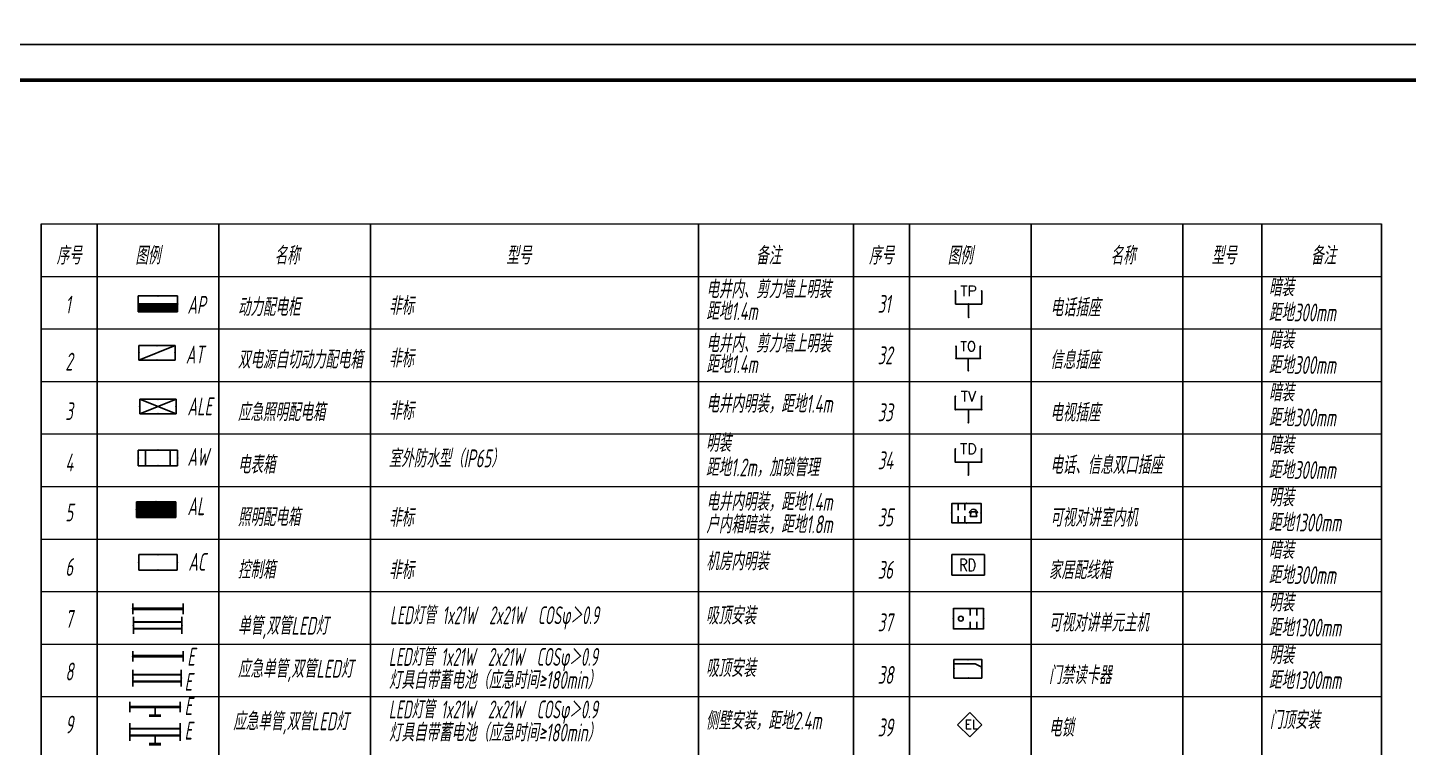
# Model space of a CAD drawing. Extents: x 3774419 to 4775970, y -926964 to 2266.
# Drawn here: x 4447821 to 4486547, y -649561 to -629379 of the extents above; entities that cross this region are included whole.
import ezdxf
from ezdxf.enums import TextEntityAlignment as Align

# ---------------------------------------------------------------- set-up
doc = ezdxf.new("R2010")
doc.units = 0
doc.header["$LTSCALE"] = 1000
doc.header["$MEASUREMENT"] = 0
doc.linetypes.add('CONTINOUS', pattern=[0])
doc.layers.get('0').update_dxf_attribs({"linetype": 'CONTINUOUS'})
for name, color, linetype in [('1-D2', 2, 'CONTINUOUS'), ('1-弱电', 3, 'CONTINUOUS'), ('1-弱电1', 3, 'CONTINUOUS'), ('EQUIP-安防', 3, 'CONTINUOUS'), ('EQUIP-照明', 3, 'CONTINUOUS'), ('EQUIP-箱柜', 3, 'CONTINUOUS'), ('EQUIP-通讯', 3, 'CONTINUOUS'), ('TK', 252, 'CONTINUOUS')]:
    doc.layers.add(name, color=color, linetype=linetype)
doc.layers.add('DIM', color=3, linetype='CONTINUOUS', lineweight=20)
doc.layers.add('图框', color=147, linetype='CONTINUOUS', lineweight=20)
doc.styles.add('1常用弱电', font='SIMPLEX.shx', dxfattribs={"width": 0.8, "height": 3.5, "bigfont": 'HZTXT.shx'})
doc.styles.add('_TCH_LABEL', font='COMPLEX', dxfattribs={"bigfont": 'GBCBIG'})
doc.styles.add('_TEL_DIM', font='SIMPLEX', dxfattribs={"width": 0.8, "height": 3.5, "bigfont": 'HZTXT'})
doc.styles.add('CM', font='complex', dxfattribs={"width": 0.75})
doc.styles.add('HZTXT', font='gbeitc.shx', dxfattribs={"width": 0.8, "height": 400, "bigfont": 'hztxt.shx'})
doc.styles.get("Standard").update_dxf_attribs({"font": 'gbenor.shx', "bigfont": 'gbcbig.shx'})

# ---------------------------------------------------------------- blocks, each defined once
blk = doc.blocks.new('$equip$00001674')
for p, q in [((-0.5, 0.499), (-0.5, 0.999)), ((0.5, 0.999), (0.5, 0.499)), ((0.5, 0.499), (-0.5, 0.499)), ((0, 0.5), (0, 0))]:
    blk.add_line(p, q)
for p in [(-0.5, 0.999), (0.5, 0.999), (-0.5, 0.499), (0, 0), (0.5, 0.499)]:
    blk.add_point(p)
at = {"style": '_TCH_LABEL', "flags": 8}
blk.add_attdef('$TEXT$', text='', height=0.4, dxfattribs=at).set_placement((0, 0.999), align=Align.MIDDLE_CENTER)
at = {"style": '_TCH_LABEL', "flags": 9}
blk.add_attdef('A', (0, 0), '', height=0.00002, dxfattribs=at)
blk = doc.blocks.new('$equip$00001382')
for p, q in [((-0.5, 0.499), (-0.5, 0.999)), ((0.5, 0.999), (0.5, 0.499)), ((0.5, 0.499), (-0.5, 0.499)), ((0, 0.5), (0, 0))]:
    blk.add_line(p, q)
for p in [(-0.5, 0.999), (0.5, 0.999), (0, 0.499), (0, 0)]:
    blk.add_point(p)
at = {"style": '_TCH_LABEL', "flags": 8}
blk.add_attdef('$TEXT$', text='', height=0.4, dxfattribs=at).set_placement((0, 0.999), align=Align.MIDDLE_CENTER)
at = {"style": '_TCH_LABEL', "flags": 9}
blk.add_attdef('A', (0, 0), '', height=0.00002, dxfattribs=at)
blk = doc.blocks.new('$equip$00001847')
for p, q in [((-0.5, 0.499), (-0.5, 0.999)), ((0.5, 0.999), (0.5, 0.499)), ((0.5, 0.499), (-0.5, 0.499)), ((0, 0.5), (0, 0))]:
    blk.add_line(p, q)
for p in [(-0.5, 0.999), (0.5, 0.999), (-0.5, 0.499), (0, 0), (0.5, 0.499)]:
    blk.add_point(p)
at = {"color": 7, "style": '_TEL_DIM'}
blk.add_attdef('$TEXT$', text='', height=0.4, dxfattribs=at).set_placement((0, 0.999), align=Align.MIDDLE_CENTER)
at = {"color": 7, "style": '_TEL_DIM', "flags": 1}
blk.add_attdef('A', text='', height=0.00002, dxfattribs=at).set_placement((0, 0), align=Align.MIDDLE_CENTER)
blk = doc.blocks.new('$equip$00002647')
at = {"linetype": 'Continuous'}
for p, q in [((-0.63, -0.415), (-0.63, 0.415)), ((-0.63, -0.415), (-0.63, 0.415)), ((-0.63, 0.415), (0.62, 0.415)), ((0.066, 0.129), (0.066, 0.415)), ((0.345, 0.129), (0.345, 0.415)), ((0.62, 0.415), (0.62, -0.415)), ((0.62, -0.415), (-0.63, -0.415)), ((0.066, -0.415), (0.066, -0.129)), ((0.345, -0.415), (0.345, -0.129))]:
    blk.add_line(p, q, dxfattribs=at)
at = {"const_width": 0.05}
blk.add_lwpolyline([(-0.63, 0.415), (0.62, 0.415), (0.62, -0.415), (-0.63, -0.415), (-0.63, 0.415), (0.62, 0.415)], dxfattribs=at)
at = {"linetype": 'Continuous'}
for start, end in [(0, 180), (180, 0)]:
    blk.add_arc((-0.32, 0), 0.1, start, end, dxfattribs=at)
at = {"color": 1}
for p in [(-0.63, 0), (-0.005, 0.415), (0.62, 0), (-0.005, -0.415)]:
    blk.add_point(p, dxfattribs=at)
at = {"color": 7, "style": '_TEL_DIM', "flags": 1}
blk.add_attdef('A', text='', height=0.000025, dxfattribs=at).set_placement((0, 0), align=Align.MIDDLE_CENTER)
blk = doc.blocks.new('A$C61097B59')
at = {"layer": '1-D2'}
for p, q in [((-88, 338), (-88, 0)), ((447, 338), (-88, 338)), ((447, 0), (447, 338)), ((-88, 0), (447, 0))]:
    blk.add_line(p, q, dxfattribs=at)
at = {"layer": '1-D2', "linetype": 'Continuous', "style": 'CM', "width": 0.75}
blk.add_text('RD', height=204, dxfattribs=at).set_placement((31, 63))
blk = doc.blocks.new('3电锁')
at = {"layer": '1-弱电1'}
for p, q in [((0, 743), (-372, 372)), ((372, 372), (0, 743)), ((-372, 372), (0, 0)), ((0, 0), (372, 372))]:
    blk.add_line(p, q, dxfattribs=at)
at = {"layer": '1-弱电1', "style": '1常用弱电'}
blk.add_text('EL', height=277.7, dxfattribs=at).set_placement((-160, 247))
blk = doc.blocks.new('$equip$00002628')
at = {"linetype": 'Continuous'}
for p, q in [((-0.625, 0.415), (0.625, 0.415)), ((-0.625, -0.415), (-0.625, 0.415)), ((-0.472, 0.01), (-0.409, 0.01)), ((-0.446, -0.138), (-0.395, 0.058)), ((-0.395, 0.058), (-0.395, 0.058)), ((-0.395, 0.058), (-0.206, 0.058)), ((-0.206, 0.058), (-0.155, -0.138)), ((-0.191, 0.01), (-0.129, 0.01)), ((0.071, 0.129), (0.071, 0.415)), ((0.35, 0.129), (0.35, 0.415)), ((0.625, 0.415), (0.625, -0.415)), ((0.625, -0.415), (-0.625, -0.415)), ((-0.155, -0.138), (-0.446, -0.138)), ((0.071, -0.415), (0.071, -0.129)), ((0.35, -0.415), (0.35, -0.129))]:
    blk.add_line(p, q, dxfattribs=at)
at = {"const_width": 0.04}
blk.add_lwpolyline([(-0.625, 0.415), (0.625, 0.415), (0.625, -0.415), (-0.625, -0.415), (-0.625, 0.415), (0.625, 0.415)], dxfattribs=at)
at = {"linetype": 'Continuous'}
blk.add_arc((-0.3, -0.011), 0.173, 6.98974, 173.01026, dxfattribs=at)
for p in [(-0.625, 0), (0, 0.415), (0, -0.415), (0.625, 0)]:
    blk.add_point(p)
at = {"color": 7, "style": '_TEL_DIM', "flags": 1}
blk.add_attdef('A', text='', height=0.000025, dxfattribs=at).set_placement((0, 0), align=Align.MIDDLE_CENTER)
blk = doc.blocks.new('$equip$00002617')
for p, q in [((0.625, 0.415), (-0.625, 0.415)), ((-0.625, 0.415), (-0.625, -0.415)), ((-0.625, 0.215), (0.325, 0.215)), ((0.325, 0.215), (0.625, 0.075)), ((0.625, -0.415), (0.625, 0.415)), ((-0.625, -0.415), (0.625, -0.415))]:
    blk.add_line(p, q)
at = {"linetype": 'Continuous', "const_width": 0.04}
blk.add_lwpolyline([(-0.625, 0.415), (0.625, 0.415), (0.625, -0.415), (-0.625, -0.415)], close=True, dxfattribs=at)
at = {"color": 1}
for p in [(-0.625, 0), (0, 0.415), (0.625, 0), (0.018, -0.415)]:
    blk.add_point(p, dxfattribs=at)
at = {"color": 7, "style": '_TEL_DIM', "flags": 1}
blk.add_attdef('A', text='', height=0.000025, dxfattribs=at).set_placement((0, 0), align=Align.MIDDLE_CENTER)
blk = doc.blocks.new('$equip$00001159')
for p, q in [((-1.2, 0.25), (-1.2, -0.25)), ((-1.2, 0), (1.2, 0)), ((1.2, 0.25), (1.2, -0.25))]:
    blk.add_line(p, q)
at = {"const_width": 0.14}
blk.add_lwpolyline([(-1.2, 0), (1.2, 0)], dxfattribs=at)
at = {"layer": 'EQUIP-照明'}
for p in [(-1.2, 0), (0, 0), (1.2, 0)]:
    blk.add_point(p, dxfattribs=at)
at = {"layer": 'EQUIP-照明', "flags": 9}
blk.add_attdef('A', (0, 0), '', height=0.00002, dxfattribs=at)
blk = doc.blocks.new('$equip$00001160')
for p, q in [((-1.2, 0.417), (-1.2, -0.417)), ((-1.2, 0.167), (1.2, 0.167)), ((1.2, 0.417), (1.2, -0.417)), ((-1.2, -0.167), (1.2, -0.167))]:
    blk.add_line(p, q)
at = {"const_width": 0.1}
for points in [[(-1.2, 0.167), (1.2, 0.167)], [(-1.2, -0.167), (1.2, -0.167)]]:
    blk.add_lwpolyline(points, dxfattribs=at)
at = {"layer": 'EQUIP-照明'}
for p in [(-1.2, 0), (0, 0.167), (1.2, 0), (0, -0.167)]:
    blk.add_point(p, dxfattribs=at)
at = {"layer": 'EQUIP-照明', "flags": 9}
blk.add_attdef('A', (0, 0), '', height=0.00002, dxfattribs=at)
blk = doc.blocks.new('$equip$00001165')
for p, q in [((-1.2, 0.995), (-1.2, 0.162)), ((-1.2, 0.745), (1.2, 0.745)), ((1.2, 0.995), (1.2, 0.162)), ((-1.2, 0.412), (1.2, 0.412)), ((0, 0.412), (0, 0))]:
    blk.add_line(p, q)
for points, const_width in [([(-1.2, 0.745), (1.2, 0.745)], 0.1), ([(-1.2, 0.412), (1.2, 0.412)], 0.1), ([(-0.282, 0), (0.282, 0)], 0.14)]:
    blk.add_lwpolyline(points, dxfattribs=dict(const_width=const_width))
for p in [(0, 0.745), (-1.2, 0.579), (0, 0), (1.2, 0.579)]:
    blk.add_point(p)
at = {"flags": 9}
blk.add_attdef('A', (0, 0), '', height=0.00002, dxfattribs=at)
blk = doc.blocks.new('$equip$00001164')
for p, q in [((-1.2, 0.662), (-1.2, 0.162)), ((1.2, 0.662), (1.2, 0.162)), ((-1.2, 0.412), (1.2, 0.412)), ((0, 0.412), (0, 0)), ((0, 0), (0, 0))]:
    blk.add_line(p, q)
at = {"const_width": 0.14}
for points in [[(-1.2, 0.412), (1.2, 0.412)], [(-0.282, 0), (0.282, 0)]]:
    blk.add_lwpolyline(points, dxfattribs=at)
for p in [(-1.2, 0.412), (0, 0.412), (0, 0), (1.2, 0.412)]:
    blk.add_point(p)
at = {"flags": 9}
blk.add_attdef('A', (0, 0), '', height=0.00002, dxfattribs=at)
blk = doc.blocks.new('$equip$00001428')
for p, q in [((0.75, 0.6), (-0.75, 0.6)), ((-0.75, 0.6), (-0.75, 0)), ((-0.469, 0.6), (-0.469, 0)), ((0.469, 0.6), (0.469, 0)), ((0.75, 0), (0.75, 0.6)), ((-0.75, 0), (0.75, 0))]:
    blk.add_line(p, q)
for p in [(0, 0.6), (-0.75, 0.3), (0, 0), (0.75, 0.3)]:
    blk.add_point(p)
at = {"style": '_TCH_LABEL', "flags": 9}
blk.add_attdef('A', (0, 0), '', height=0.00002, dxfattribs=at)
blk = doc.blocks.new('*X10')
at = {"color": 0}
for p, q in [((-250, 33), (-183, 100)), ((-250, 68), (-218, 100)), ((-247, 0), (-147, 100)), ((-212, 0), (-112, 100)), ((-177, 0), (-77, 100)), ((-141, 0), (-41, 100)), ((-106, 0), (-6, 100)), ((-71, 0), (29, 100)), ((-35, 0), (65, 100)), ((0, 0), (100, 100)), ((35, 0), (135, 100)), ((71, 0), (171, 100)), ((106, 0), (206, 100)), ((141, 0), (241, 100)), ((177, 0), (250, 73)), ((212, 0), (250, 38)), ((247, 0), (250, 3))]:
    blk.add_line(p, q, dxfattribs=at)
blk = doc.blocks.new('$equip$00001414')
for p, q in [((0.75, 0.6), (-0.75, 0.6)), ((-0.75, 0.6), (-0.75, 0)), ((0.75, 0), (0.75, 0.6)), ((-0.75, 0.3), (0.75, 0.3)), ((-0.75, 0), (0.75, 0))]:
    blk.add_line(p, q)
at = {"const_width": 0.3}
blk.add_lwpolyline([(-0.75, 0.15), (0.75, 0.15)], dxfattribs=at)
for p in [(0, 0.6), (-0.75, 0.3), (0, 0), (0.75, 0.3)]:
    blk.add_point(p)
at = {"xscale": 0.00300000000061118, "yscale": 0.00300000000061118, "zscale": 0.00300000000061118}
blk.add_blockref('*X10', (0, 0), dxfattribs=at)
at = {"style": '_TCH_LABEL', "flags": 9}
blk.add_attdef('A', (0, 0), '', height=0.00002, dxfattribs=at)
blk = doc.blocks.new('*X8')
at = {"color": 0}
for p, q in [((-250, 33), (-83, 200)), ((-250, 68), (-118, 200)), ((-250, 104), (-154, 200)), ((-250, 139), (-189, 200)), ((-250, 174), (-224, 200)), ((-247, 0), (-47, 200)), ((-212, 0), (-12, 200)), ((-177, 0), (23, 200)), ((-141, 0), (59, 200)), ((-106, 0), (94, 200)), ((-71, 0), (129, 200)), ((-35, 0), (165, 200)), ((0, 0), (200, 200)), ((35, 0), (235, 200)), ((71, 0), (250, 179)), ((106, 0), (250, 144)), ((141, 0), (250, 109)), ((177, 0), (250, 73)), ((212, 0), (250, 38)), ((247, 0), (250, 3))]:
    blk.add_line(p, q, dxfattribs=at)
blk = doc.blocks.new('$equip$00001421')
for p, q in [((0.75, 0.6), (-0.75, 0.6)), ((-0.75, 0.6), (-0.75, 0)), ((0.75, 0), (0.75, 0.6)), ((-0.75, 0), (0.75, 0))]:
    blk.add_line(p, q)
at = {"const_width": 0.6}
blk.add_lwpolyline([(-0.75, 0.3), (0.75, 0.3)], dxfattribs=at)
for p in [(0, 0.6), (-0.75, 0.3), (0, 0), (0.75, 0.3)]:
    blk.add_point(p)
at = {"xscale": 0.00300000000061118, "yscale": 0.00300000000061118, "zscale": 0.00300000000061118}
blk.add_blockref('*X8', (0, 0), dxfattribs=at)
at = {"style": '_TCH_LABEL', "flags": 9}
blk.add_attdef('A', (0, 0), '', height=0.00002, dxfattribs=at)
blk = doc.blocks.new('$equip$00001416')
for p, q in [((0.75, 0.6), (-0.75, 0.6)), ((-0.75, 0), (0.75, 0.6)), ((-0.75, 0.6), (-0.75, 0)), ((0.75, 0), (0.75, 0.6)), ((-0.75, 0), (0.75, 0))]:
    blk.add_line(p, q)
for p in [(0, 0.6), (-0.75, 0.3), (0, 0), (0.75, 0.3)]:
    blk.add_point(p)
at = {"style": '_TCH_LABEL', "flags": 9}
blk.add_attdef('A', (0, 0), '', height=0.00002, dxfattribs=at)
blk = doc.blocks.new('$equip$00001424')
for p, q in [((-0.75, 0), (0.75, 0.6)), ((-0.75, 0.6), (0.75, 0)), ((0.75, 0.6), (-0.75, 0.6)), ((-0.75, 0.6), (-0.75, 0)), ((0.75, 0), (0.75, 0.6)), ((-0.75, 0), (0.75, 0))]:
    blk.add_line(p, q)
for p in [(0, 0.6), (-0.75, 0.3), (0, 0), (0.75, 0.3)]:
    blk.add_point(p)
at = {"style": '_TCH_LABEL', "flags": 9}
blk.add_attdef('A', (0, 0), '', height=0.00002, dxfattribs=at)
blk = doc.blocks.new('$equip$00001413')
for p, q in [((0.75, 0.6), (-0.75, 0.6)), ((-0.75, 0.6), (-0.75, 0)), ((0.75, 0), (0.75, 0.6)), ((-0.75, 0), (0.75, 0))]:
    blk.add_line(p, q)
for p in [(0, 0.6), (-0.75, 0.3), (0, 0), (0.75, 0.3)]:
    blk.add_point(p)
at = {"style": '_TCH_LABEL', "flags": 9}
blk.add_attdef('A', (0, 0), '', height=0.00002, dxfattribs=at)

msp = doc.modelspace()

# ---------------------------------------------------------------- linework, layer by layer
at = {"layer": 'DIM', "color": 2, "linetype": 'Continuous'}
for p, q in [((4448197.2, -634881.5), (4470981.2, -634881.5)), ((4470981.2, -634882.1), (4485793.7, -634882.1)), ((4448197.2, -636354.2), (4470981.2, -636354.2)), ((4470981.2, -636354.8), (4485793.7, -636354.8)), ((4448197.2, -637826.9), (4470981.2, -637826.9)), ((4470981.2, -637827.5), (4485793.7, -637827.5)), ((4448197.2, -639299.6), (4470981.2, -639299.6)), ((4470981.2, -639300.1), (4485793.7, -639300.1)), ((4448197.2, -640772.3), (4470981.2, -640772.3)), ((4470981.2, -640772.8), (4485793.7, -640772.8)), ((4448197.2, -642245), (4470981.2, -642245)), ((4470981.2, -642245.5), (4485793.7, -642245.5)), ((4448197.2, -643717.7), (4470981.2, -643717.7)), ((4470981.2, -643718.2), (4485793.7, -643718.2)), ((4448197.2, -645190.4), (4470981.2, -645190.4)), ((4470981.2, -645190.9), (4485793.7, -645190.9)), ((4448197.2, -646663.1), (4470981.2, -646663.1)), ((4470981.2, -646663.6), (4485793.7, -646663.6)), ((4448197.2, -648135.8), (4470981.2, -648135.8)), ((4470981.2, -648136.3), (4485793.7, -648136.3))]:
    msp.add_line(p, q, dxfattribs=at)
at = {"layer": 'TK', "color": 2}
for p, q in [((4448197.2, -634881.5), (4448197.2, -683480.4)), ((4449767.6, -634881.5), (4449767.6, -683480.4)), ((4453186, -634881.5), (4453186, -683480.4)), ((4457439.2, -634881.5), (4457439.2, -683480.4)), ((4466637.4, -634881.5), (4466637.4, -683480.4)), ((4470981.2, -634881.5), (4470981.2, -658444.6)), ((4470981.2, -634882.1), (4470981.2, -683480.4)), ((4472551.7, -634882.1), (4472551.7, -680535.6)), ((4475970, -634882.1), (4475970, -668754)), ((4480223.2, -634882.1), (4480223.2, -668754)), ((4482441.1, -634882.1), (4482441.1, -668754)), ((4485793.7, -634882.1), (4485793.7, -661390.6)), ((4485793.7, -634882.1), (4485793.7, -668754)), ((4470981.2, -636354.2), (4470981.2, -683480.4))]:
    msp.add_line(p, q, dxfattribs=at)
at = {"layer": '图框'}
for points in [[(4439569.6, -587899.4), (4498969.4, -587899.4), (4498969.4, -629853.6), (4439569.6, -629853.6)], [(4439569.6, -629853.6), (4523669.6, -629853.6), (4523669.6, -689253.6), (4439569.6, -689253.6)]]:
    msp.add_lwpolyline(points, close=True, dxfattribs=at)
at = {"layer": '图框', "const_width": 100}
msp.add_lwpolyline([(4522669.6, -688253.6), (4522669.6, -630853.6), (4442069.6, -630853.6), (4442069.6, -688253.6)], close=True, dxfattribs=at)

# ---------------------------------------------------------------- block references
at = {"layer": '1-弱电', "xscale": 0.9149383902549744, "yscale": 0.9149383902549744, "zscale": 0.9149383902549744}
msp.add_blockref('3电锁', (4474244.4, -649264.7), dxfattribs=at)
at = {"layer": 'EQUIP-安防'}
for name, p, xscale, yscale, zscale in [('$equip$00002628', (4474151.1, -642992.3), -659.2771084336564, 659.2771084336564, 659.277108433735), ('A$C61097B59', (4473896.7, -644729.3), 1.697142899036407, 1.697142899036407, 1.697142899036407), ('$equip$00002647', (4474213.3, -645950.5), 678.8571428656578, 678.8571428656578, 678.8571428656578), ('$equip$00002617', (4474192.8, -647356.4), 624, 624, 624)]:
    msp.add_blockref(name, p, dxfattribs=dict(at, xscale=xscale, yscale=yscale, zscale=zscale))
at = {"layer": 'EQUIP-照明'}
for name, p, xscale, yscale, zscale in [('$equip$00001159', (4451476.8, -645675.6), 589.285714328289, 589.285714328289, 589.285714328289), ('$equip$00001160', (4451469.1, -646139.8), 565.714285671711, 565.714285671711, 565.714285671711), ('$equip$00001159', (4451476.8, -647005.5), 589.285714328289, 589.285714328289, 589.285714328289), ('$equip$00001160', (4451452.7, -647619.1), 565.714285671711, 565.714285671711, 565.714285671711), ('$equip$00001164', (4451395.4, -648671.3), 589, 589, 589), ('$equip$00001165', (4451395.4, -649471.5), 589, 589, 589)]:
    msp.add_blockref(name, p, dxfattribs=dict(at, xscale=xscale, yscale=yscale, zscale=zscale))
at = {"layer": 'EQUIP-箱柜', "linetype": 'CONTINOUS', "xscale": 736.6071428656578, "yscale": 736.6071428656578, "zscale": 736.6071428656578}
msp.add_blockref('$equip$00001414', (4451476.8, -637345.1), dxfattribs=at)
at = {"layer": 'EQUIP-箱柜'}
for name, p, xscale, yscale, zscale in [('$equip$00001416', (4451450.3, -638700.8), 678.8571428656578, 678.8571428656578, 678.8571428656578), ('$equip$00001424', (4451476.8, -640206.1), 678.8571428656578, 678.8571428656578, 678.8571428656578), ('$equip$00001421', (4451425.5, -643114.3), 736.6071428656578, 736.6071428656578, 736.6071428656578), ('$equip$00001413', (4451476.8, -644587.7), 720, 720, 720)]:
    msp.add_blockref(name, p, dxfattribs=dict(at, xscale=xscale, yscale=yscale, zscale=zscale))
at = {"layer": 'EQUIP-箱柜', "ltscale": 5, "xscale": 736.6071428656578, "yscale": 736.6071428656578, "zscale": 736.6071428656578}
msp.add_blockref('$equip$00001428', (4451476.8, -641665.7), dxfattribs=at)
at = {"layer": 'EQUIP-通讯'}
for name, p, xscale, yscale, zscale, values in [('$equip$00001382', (4474212.3, -637498.3), 736.6071428656578, 736.6071428656578, 736.6071428656578, {'$TEXT$': 'TP'}), ('$equip$00001847', (4474201, -638993.1), 678.8571428656578, 678.8571428656578, 678.8571428656578, {'$TEXT$': 'TO'}), ('$equip$00001674', (4474207.1, -640454.4), 736.6071428656578, 736.6071428656578, 736.6071428656578, {'$TEXT$': 'TV'}), ('$equip$00001674', (4474207.1, -641927.1), 736.6071428656578, 736.6071428656578, 736.6071428656578, {'$TEXT$': 'TD'})]:
    msp.add_blockref(name, p, dxfattribs=dict(at, xscale=xscale, yscale=yscale, zscale=zscale)).add_auto_attribs(values)

# ---------------------------------------------------------------- texts
at = {"color": 0, "style": 'HZTXT'}
for s, width, p in [('序号', 0.7, (4448630.9, -636021.2)), ('图例', 0.7, (4450840.8, -636021.2)), ('名称', 0.7, (4454742.9, -636021.2)), ('型号', 0.7, (4461243.4, -636021.2)), ('备注', 0.7, (4468249.8, -636021.2)), ('序号', 0.7, (4471415, -636021.7)), ('图例', 0.7, (4473624.9, -636021.7)), ('名称', 0.7, (4478189.9, -636021.7)), ('型号', 0.7, (4481025.3, -636021.7)), ('备注', 0.7, (4483811.6, -636021.7)), ('电井内、剪力墙上明装', 0.7, (4466853.8, -636966.3)), ('暗装', 0.7, (4482633.2, -636914.9)), ('1', 0.7, (4448878.5, -637396.7)), ('AP', 0.7, (4452302.8, -637401.7)), ('动力配电柜', 0.7, (4453715.6, -637465.9)), ('非标', 0.7, (4457952, -637430.7)), ('距地1.4m', 0.7, (4466853.8, -637581.4)), ('31', 0.7, (4471662.6, -637375.9)), ('电话插座', 0.7, (4476504.9, -637478.1)), ('距地300mm', 0.7, (4482633.2, -637616.5)), ('电井内、剪力墙上明装', 0.7, (4466853.8, -638487.1)), ('暗装', 0.7, (4482633.2, -638387.6)), ('2', 0.7, (4448878.5, -638994.7)), ('AT', 0.7, (4452258.6, -638796.5)), ('双电源自切动力配电箱', 0.7, (4453715.6, -638938.6)), ('非标', 0.7, (4457953, -638903.4)), ('距地1.4m', 0.7, (4466853.8, -639067.1)), ('32', 0.7, (4471662.6, -638817.5)), ('信息插座', 0.7, (4476499.6, -638950.8)), ('距地300mm', 0.7, (4482633.2, -639089.2)), ('暗装', 0.7, (4482633.2, -639860.3)), ('ALE', 0.7, (4452302.8, -640249.4)), ('ALE', 0.7, (4452302.8, -640249.4)), ('电井内明装，距地1.4m', 0.7, (4466853.8, -640177.1)), ('3', 0.7, (4448878.5, -640382.8)), ('应急照明配电箱', 0.7, (4453715.6, -640411.3)), ('非标', 0.7, (4457953, -640376.1)), ('33', 0.7, (4471662.6, -640415.6)), ('电视插座', 0.7, (4476499.6, -640423.5)), ('距地300mm', 0.7, (4482633.2, -640561.9)), ('明装', 0.7, (4466846.4, -641274.5)), ('暗装', 0.7, (4482633.2, -641333)), ('AW', 0.7, (4452302.8, -641666.3)), ('室外防水型（IP65）', 0.7, (4457945.6, -641708)), ('34', 0.7, (4471662.6, -641762.9)), ('4', 0.7, (4448878.5, -641823.1)), ('电表箱', 0.7, (4453715.6, -641884)), ('距地1.2m，加锁管理', 0.7, (4466846.4, -641961)), ('电话、信息双口插座', 0.7, (4476499.6, -641896.2)), ('距地300mm', 0.7, (4482633.2, -642034.6)), ('电井内明装，距地1.4m', 0.7, (4466853.8, -642926.3)), ('明装', 0.7, (4482633.2, -642805.7)), ('5', 0.7, (4448878.5, -643224)), ('AL', 0.7, (4452302.8, -643049.6)), ('照明配电箱', 0.7, (4453715.6, -643356.7)), ('非标', 0.7, (4457952, -643368.5)), ('可视对讲室内机', 0.7, (4476499.6, -643368.9)), ('户内箱暗装，距地1.8m', 0.7, (4466853.8, -643556.8)), ('35', 0.7, (4471662.6, -643361)), ('距地1300mm', 0.7, (4482633.2, -643507.3)), ('暗装', 0.7, (4482633.2, -644278.3)), ('6', 0.7, (4448878.5, -644752.3)), ('AC', 0.7, (4452328.2, -644609.5)), ('控制箱', 0.7, (4453715.6, -644829.4)), ('非标', 0.7, (4457952, -644841.2)), ('机房内明装', 0.7, (4466853.8, -644595.2)), ('36', 0.7, (4471662.6, -644833.7)), ('家居配线箱', 0.7, (4476462.4, -644841.6)), ('距地300mm', 0.7, (4482633.2, -644980)), ('LED灯管 1x21W  2x21W  COSφ＞0.9', 0.65, (4457985.1, -646106.1)), ('明装', 0.7, (4482633.2, -645751)), ('7', 0.7, (4448878.5, -646211.6)), ('单管,双管LED灯', 0.7, (4453715.6, -646401.6)), ('吸顶安装', 0.7, (4466840.9, -646115.7)), ('37', 0.7, (4471662.6, -646306.4)), ('可视对讲单元主机', 0.7, (4476462.4, -646314.3)), ('距地1300mm', 0.7, (4482633.2, -646452.7)), ('LED灯管 1x21W  2x21W  COSφ＞0.9', 0.65, (4457952, -647274.2)), ('明装', 0.7, (4482633.2, -647223.7)), ('E', 0.7, (4452298.5, -647269.1)), ('应急单管,双管LED灯', 0.7, (4453715.6, -647607.3)), ('吸顶安装', 0.7, (4466840.9, -647588.4)), ('8', 0.7, (4448878.5, -647684.3)), ('E', 0.7, (4452222.7, -647975.9)), ('灯具自带蓄电池（应急时间≥180min）', 0.7, (4457952, -647921.5)), ('38', 0.7, (4471662.6, -647779.1)), ('门禁读卡器', 0.7, (4476462.4, -647787)), ('距地1300mm', 0.7, (4482633.2, -647925.4)), ('E', 0.7, (4452222.7, -648654.7)), ('LED灯管 1x21W  2x21W  COSφ＞0.9', 0.65, (4457952, -648746.9)), ('应急单管,双管LED灯', 0.7, (4453583.1, -649080)), ('侧壁安装，距地2.4m', 0.7, (4466840.9, -649061.1)), ('门顶安装', 0.7, (4482657.5, -649046.6)), ('9', 0.7, (4448878.5, -649170.4)), ('E', 0.7, (4452222.7, -649342.2)), ('灯具自带蓄电池（应急时间≥180min）', 0.7, (4457952, -649394.2)), ('39', 0.7, (4471662.6, -649251.8)), ('电锁', 0.7, (4476462.4, -649259.7))]:
    msp.add_text(s, height=500, dxfattribs=dict(at, width=width)).set_placement(p)

doc.saveas('drawing.dxf')
